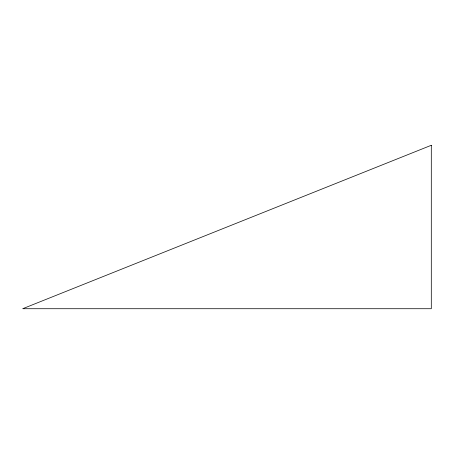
<?xml version="1.0" encoding="UTF-8"?>
<svg xmlns="http://www.w3.org/2000/svg" width="454" height="454" viewBox="0 0 454 454"><rect width="100%" height="100%" fill="white"/><g stroke="black" fill="none" stroke-linecap="round" stroke-linejoin="round"><path stroke-width="0.68" d="M431.3 145.28L22.7 308.72L431.3 308.72L431.3 145.28"/></g></svg>
